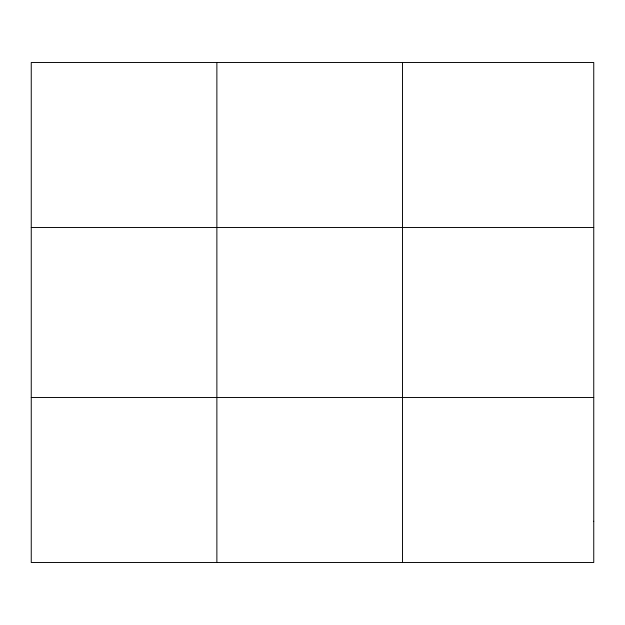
<?xml version="1.0" encoding="UTF-8"?>
<svg xmlns="http://www.w3.org/2000/svg" width="625" height="625" viewBox="0 0 625 625"><rect width="100%" height="100%" fill="white"/><g stroke="black" fill="none" stroke-linecap="round" stroke-linejoin="round"><path stroke-width="0.94" d="M216.875 562.5L216.875 62.5M402.5 562.5L402.5 62.5M31.25 227.5L593.75 227.5M31.25 397.5L593.75 397.5M593.75 521.25L593.75 562.5L31.25 562.5L31.25 62.5L593.75 62.5L593.75 521.25"/></g></svg>
